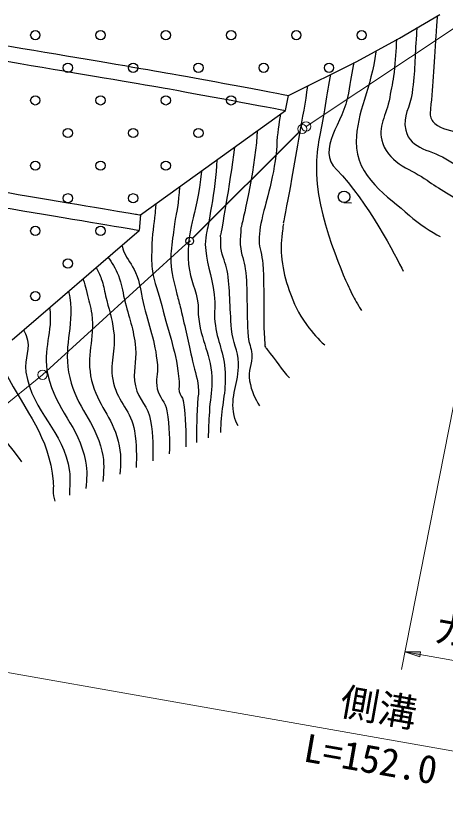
# Model space of a CAD drawing. Units: millimetres, scale not verified. Extents: x 40004 to 680061, y 20002 to 380034.
# Drawn here: x 217250 to 245164, y 232080 to 283421 of the extents above; entities that cross this region are included whole.
import ezdxf
from ezdxf.enums import TextEntityAlignment as Align

# ---------------------------------------------------------------- set-up
doc = ezdxf.new("R2010")
doc.units = ezdxf.units.MM
doc.header["$LTSCALE"] = 1000.09
doc.header["$PDMODE"] = 32
doc.header["$PDSIZE"] = 500
for name, color, linetype, lineweight in [('M-BGD', 7, 'Continuous', 25), ('M-BMK-ROW', 30, 'Continuous', 13), ('M-STR-HTXT', 7, 'Continuous', 13)]:
    doc.layers.add(name, color=color, linetype=linetype, lineweight=lineweight)
doc.styles.add('ＭＳ ゴシック', font='')
doc.styles.get('ＭＳ ゴシック').set_extended_font_data('MS Gothic')

msp = doc.modelspace()

# ---------------------------------------------------------------- hatches: boundary and pattern name
at = {"layer": 'M-STR-HTXT'}
msp.add_hatch(color=256, dxfattribs=at).paths.add_polyline_path([(242548, 242059), (243562, 242050), (243504, 241721)])

# ---------------------------------------------------------------- linework, layer by layer
at = {"layer": 'M-BGD'}
for p, q in [((242184, 281966), (244810, 283504)), ((239420, 280454), (242184, 281966)), ((234975, 278239), (239420, 280454)), ((234790, 277256), (234975, 278239)), ((225350, 270466), (234790, 277256)), ((238575, 271270), (239075, 271254)), ((225350, 270466), (225277, 269463)), ((217009, 262353), (225277, 269463))]:
    msp.add_line(p, q, dxfattribs=at)
for centre, radius in [((218516, 282161), 300), ((222759, 282161), 300), ((227002, 282161), 300), ((231245, 282161), 300), ((235488, 282161), 300), ((239731, 282161), 300), ((220638, 280040), 300), ((224881, 280040), 300), ((229124, 280040), 300), ((233367, 280040), 300), ((237610, 280040), 300), ((218516, 277918), 300), ((222759, 277918), 300), ((227002, 277918), 300), ((231245, 277918), 300), ((220638, 275797), 300), ((224881, 275797), 300), ((229124, 275797), 300), ((218516, 273675), 300), ((222759, 273675), 300), ((227002, 273675), 300), ((220638, 271554), 300), ((224881, 271554), 300), ((238587, 271645), 375), ((218516, 269432), 300), ((222759, 269432), 300), ((220638, 267311), 300), ((218516, 265189), 300)]:
    msp.add_circle(centre, radius, dxfattribs=at)
for points, knots in [([(244647, 283411), (244623, 283033), (244596, 282646), (244563, 282162), (244427, 280172), (244341, 278657), (244184, 277069), (244156, 276787), (244326, 276568), (244490, 276412), (244913, 276008), (245571, 276034), (246222, 275700), (247316, 275138), (248385, 274658), (249811, 274084), (250834, 273672), (251648, 273457), (252470, 273140), (253203, 272858), (253896, 271769), (254789, 272176), (255128, 272330), (254946, 272928), (255293, 273216), (255955, 273764), (256800, 273406), (257460, 273597), (258947, 274027), (260306, 274624), (262043, 275476), (262637, 275767), (262951, 275972), (263485, 276362), (263768, 276569), (263886, 276745), (264191, 276918), (264377, 277023), (264496, 277052), (264698, 277119), (265186, 277281), (265469, 277340), (265963, 277485), (266373, 277605), (266617, 277633), (267010, 277800), (267586, 278046), (267772, 278420), (268317, 278728), (268458, 278808), (268525, 278916), (268687, 278917), (269595, 278918), (270055, 278516), (270957, 278420), (271579, 278354), (271961, 278693), (272557, 278501), (272958, 278372), (273109, 278140), (273423, 277860), (274008, 277340), (274319, 277028), (274851, 276454), (275143, 276140), (275339, 275984), (275564, 275619), (275721, 275366), (275716, 275176), (275865, 274917), (276166, 274395), (276424, 274161), (276796, 273687), (277265, 273092), (277540, 272767), (278014, 272176), (278529, 271536), (278822, 271180), (279328, 270533), (279974, 269708), (280370, 269270), (280954, 268399), (281676, 267324), (282002, 266671), (282703, 265582), (282742, 265521), (282764, 265486), (282809, 265430), (284100, 263838), (285175, 263273), (286576, 261776), (286654, 261694), (286729, 261612), (286803, 261532)], [0, 0, 0, 0, 1, 1, 1, 2, 2, 2, 3, 3, 3, 4, 4, 4, 5, 5, 5, 6, 6, 6, 7, 7, 7, 8, 8, 8, 9, 9, 9, 10, 10, 10, 11, 11, 11, 12, 12, 12, 13, 13, 13, 14, 14, 14, 15, 15, 15, 16, 16, 16, 17, 17, 17, 18, 18, 18, 19, 19, 19, 20, 20, 20, 21, 21, 21, 22, 22, 22, 23, 23, 23, 24, 24, 24, 25, 25, 25, 26, 26, 26, 27, 27, 27, 28, 28, 28, 29, 29, 29, 30, 30, 30, 31, 31, 31, 31]), ([(205634, 283308), (205966, 283260), (206963, 283104), (207295, 283049), (211167, 282399), (222782, 280453), (226650, 279781), (228318, 279491), (233314, 278566), (234975, 278239)], [0, 0, 0, 0, 1, 1, 1, 2, 2, 2, 3, 3, 3, 3]), ([(204415, 282481), (204960, 282404), (206592, 282152), (207135, 282062), (211004, 281416), (222610, 279468), (226474, 278797), (228141, 278507), (233131, 277583), (234790, 277256)], [0, 0, 0, 0, 1, 1, 1, 2, 2, 2, 3, 3, 3, 3]), ([(243322, 282656), (243312, 282503), (243301, 282344), (243290, 282176), (243190, 280699), (243201, 279865), (243014, 278397), (242893, 277450), (242376, 276918), (242598, 275990), (242912, 274676), (244296, 274738), (245425, 273997), (246049, 273587), (246414, 273378), (247083, 273046), (248190, 272497), (249111, 272261), (250025, 271887), (250693, 271614), (251348, 271395), (252151, 270984), (253153, 270472), (253863, 270514), (254988, 270484), (255380, 270473), (255590, 270607), (255959, 270740), (256358, 270884), (256652, 271030), (256932, 271221), (257192, 271399), (257359, 271669), (257678, 271903), (258106, 272216), (258522, 272303), (258909, 272478), (259254, 272634), (259598, 272748), (260019, 272963), (261288, 273612), (261957, 274060), (263127, 274875), (263748, 275307), (263997, 275690), (264650, 276073), (265046, 276306), (265306, 276365), (265743, 276507), (266362, 276708), (266724, 276768), (267343, 276970), (267620, 277060), (267756, 277243), (268047, 277219), (268113, 277214), (268134, 277148), (268200, 277147), (268522, 277145), (268617, 277467), (268934, 277520), (269809, 277666), (270283, 277212), (271152, 277035), (271607, 276943), (271946, 277113), (272323, 276843), (273326, 276126), (273643, 275443), (274526, 274582), (274718, 274395), (274866, 274334), (275051, 274140), (275726, 273435), (276008, 272956), (276619, 272195), (277717, 270827), (278346, 270073), (279422, 268688), (279771, 268239), (279988, 268003), (280304, 267530), (280696, 266947), (280871, 266591), (281253, 266001), (281613, 265448), (281792, 265117), (282223, 264617), (283235, 263443), (284023, 262961), (285061, 261875)], [0, 0, 0, 0, 1, 1, 1, 2, 2, 2, 3, 3, 3, 4, 4, 4, 5, 5, 5, 6, 6, 6, 7, 7, 7, 8, 8, 8, 9, 9, 9, 10, 10, 10, 11, 11, 11, 12, 12, 12, 13, 13, 13, 14, 14, 14, 15, 15, 15, 16, 16, 16, 17, 17, 17, 18, 18, 18, 19, 19, 19, 20, 20, 20, 21, 21, 21, 22, 22, 22, 23, 23, 23, 24, 24, 24, 25, 25, 25, 26, 26, 26, 27, 27, 27, 28, 28, 28, 29, 29, 29, 30, 30, 30, 30]), ([(241998, 281902), (241950, 281112), (241941, 280588), (241837, 279732), (241759, 279089), (241658, 278736), (241554, 278096), (241366, 276937), (240708, 276230), (241102, 275123), (241593, 273741), (243044, 273418), (243988, 272722), (244367, 272443), (244753, 272213), (245252, 271900), (245819, 271545), (246382, 271243), (247131, 270870), (247457, 270708), (247726, 270630), (247995, 270520), (249324, 269980), (250322, 269498), (251444, 269261), (252560, 269024), (253661, 269034), (255088, 269017), (255918, 269007), (256400, 269190), (257144, 269560), (257734, 269853), (258027, 270090), (258554, 270485), (259035, 270846), (259222, 271151), (259708, 271505), (260843, 272331), (261620, 272581), (262769, 273387), (263721, 274055), (264095, 274657), (265108, 275228), (265413, 275400), (265621, 275417), (265941, 275558), (266425, 275772), (266658, 275972), (267144, 276181), (267654, 276399), (267928, 276655), (268484, 276656), (268750, 276656), (268875, 276507), (269101, 276366), (269234, 276282), (269279, 276191), (269420, 276120), (270206, 275722), (270918, 276250), (271647, 275755), (272185, 275390), (272337, 275011), (272808, 274563), (273408, 273992), (273872, 273809), (274431, 273197), (274764, 272832), (274915, 272598), (275224, 272213), (276902, 270118), (277872, 268967), (279515, 266844), (279570, 266773), (279604, 266735), (279655, 266661), (279717, 266570), (279743, 266513), (279804, 266420), (280492, 265380), (280864, 264784), (281636, 263804), (282200, 263090), (282710, 262749), (283280, 262225)], [0, 0, 0, 0, 1, 1, 1, 2, 2, 2, 3, 3, 3, 4, 4, 4, 5, 5, 5, 6, 6, 6, 7, 7, 7, 8, 8, 8, 9, 9, 9, 10, 10, 10, 11, 11, 11, 12, 12, 12, 13, 13, 13, 14, 14, 14, 15, 15, 15, 16, 16, 16, 17, 17, 17, 18, 18, 18, 19, 19, 19, 20, 20, 20, 21, 21, 21, 22, 22, 22, 23, 23, 23, 24, 24, 24, 25, 25, 25, 26, 26, 26, 27, 27, 27, 28, 28, 28, 28]), ([(240669, 281145), (240666, 281120), (240663, 281094), (240660, 281068), (240364, 278754), (239393, 277101), (239373, 275235), (239349, 272922), (241467, 271677), (242836, 270432), (243430, 269891), (244282, 269373), (244842, 269057)], [0, 0, 0, 0, 1, 1, 1, 2, 2, 2, 3, 3, 3, 4, 4, 4, 4]), ([(239218, 280385), (239113, 279774), (238993, 279171), (238874, 278387), (238578, 276436), (236717, 274786), (238114, 273392), (240101, 271408), (241976, 267735), (242436, 266802)], [0, 0, 0, 0, 1, 1, 1, 2, 2, 2, 3, 3, 3, 3]), ([(237702, 279612), (237594, 279000), (237479, 278358), (237362, 277580), (237136, 276079), (236848, 275253), (236787, 273735), (236656, 270483), (238836, 265902), (238940, 265684)], [0, 0, 0, 0, 1, 1, 1, 2, 2, 2, 3, 3, 3, 3]), ([(236222, 278860), (235880, 276695), (235524, 274778), (235175, 272794), (234977, 271672), (234701, 270235), (234641, 269925)], [0, 0, 0, 0, 1, 1, 1, 2, 2, 2, 2]), ([(234463, 277021), (234344, 276406), (234248, 275749), (234211, 274988), (234127, 273273), (233436, 270975), (233347, 270678)], [0, 0, 0, 0, 1, 1, 1, 2, 2, 2, 2]), ([(232950, 275932), (232939, 275829), (232930, 275724), (232923, 275615), (232767, 273249), (231964, 269939), (231889, 269632)], [0, 0, 0, 0, 1, 1, 1, 2, 2, 2, 2]), ([(207112, 273549), (210697, 272944), (221451, 271127), (225036, 270521), (225099, 270510), (225287, 270477), (225350, 270466)], [0, 0, 0, 0, 1, 1, 1, 2, 2, 2, 2]), ([(206412, 272652), (210103, 272030), (221175, 270160), (224865, 269536), (224947, 269522), (225195, 269478), (225277, 269463)], [0, 0, 0, 0, 1, 1, 1, 2, 2, 2, 2]), ([(233346, 270678), (233191, 269950), (233058, 269388), (233062, 268793), (233065, 268318), (233271, 267886), (233308, 267293), (233434, 265256), (233290, 264104), (233442, 262069), (233444, 262047), (233453, 262036), (233454, 262014), (233455, 261981), (233434, 261960), (233447, 261929), (233484, 261841), (233522, 261800), (233582, 261726), (234162, 261011), (234537, 260405), (235036, 259869)], [0, 0, 0, 0, 1, 1, 1, 2, 2, 2, 3, 3, 3, 4, 4, 4, 5, 5, 5, 6, 6, 6, 7, 7, 7, 7]), ([(226296, 270467), (226226, 269962), (226111, 269131), (226089, 268268), (226075, 267696), (226064, 267256), (226132, 266803), (226239, 266087), (226536, 265449), (226748, 264569), (227212, 262646), (227693, 261600), (227871, 259629), (227894, 259378), (227818, 259231), (227870, 258984), (227922, 258737), (228093, 258641), (228129, 258391), (228293, 257230), (228326, 256299), (228308, 255381)], [0, 0, 0, 0, 1, 1, 1, 2, 2, 2, 3, 3, 3, 4, 4, 4, 5, 5, 5, 6, 6, 6, 7, 7, 7, 7]), ([(227641, 270305), (227588, 269982), (227505, 269481), (227447, 268949), (227379, 268338), (227302, 267870), (227330, 267379), (227367, 266726), (227527, 266117), (227721, 265322), (227814, 264943), (227878, 264734), (227968, 264355), (228282, 263030), (228456, 262287), (228741, 260956), (228902, 260206), (229103, 259798), (229129, 259031), (229135, 258857), (229103, 258760), (229092, 258586), (229020, 257459), (228986, 256549), (228991, 255664)], [0, 0, 0, 0, 1, 1, 1, 2, 2, 2, 3, 3, 3, 4, 4, 4, 5, 5, 5, 6, 6, 6, 7, 7, 7, 8, 8, 8, 8]), ([(228778, 270282), (228636, 269686), (228338, 268424), (228480, 267237), (228605, 266193), (228976, 265661), (229098, 264616), (229126, 264376), (229097, 264238), (229114, 263997), (229239, 262260), (230009, 261368), (229994, 259628), (229987, 258859), (229873, 258434), (229831, 257666), (229796, 257020), (229769, 256493), (229762, 255983)], [0, 0, 0, 0, 1, 1, 1, 2, 2, 2, 3, 3, 3, 4, 4, 4, 5, 5, 5, 6, 6, 6, 6]), ([(231889, 269632), (231878, 269196), (231811, 268864), (231841, 268516), (231895, 267898), (232107, 267455), (232169, 266963), (232342, 265594), (232223, 264270), (232360, 262551), (232396, 262100), (232564, 261868), (232589, 261417), (232626, 260736), (232315, 260346), (232444, 259676), (232571, 259017), (232803, 258505), (233098, 258053)], [0, 0, 0, 0, 1, 1, 1, 2, 2, 2, 3, 3, 3, 4, 4, 4, 5, 5, 5, 6, 6, 6, 6]), ([(234644, 269900), (234601, 269607), (234595, 269521), (234572, 269276), (234509, 268613), (234449, 268230), (234545, 267571), (234661, 266774), (234738, 266319), (235023, 265565), (235368, 264652), (235568, 264118), (236151, 263335), (236567, 262775), (236894, 262377), (237330, 262019)], [0, 0, 0, 0, 1, 1, 1, 2, 2, 2, 3, 3, 3, 4, 4, 4, 5, 5, 5, 5]), ([(229655, 269315), (229623, 269157), (229561, 268845), (229570, 268542), (229600, 267508), (229971, 266565), (230151, 265285), (230247, 264600), (230122, 264202), (230196, 263515), (230338, 262211), (230793, 261534), (230859, 260224), (230927, 258863), (230612, 258109), (230571, 256747), (230566, 256584), (230557, 256443), (230550, 256310)], [0, 0, 0, 0, 1, 1, 1, 2, 2, 2, 3, 3, 3, 4, 4, 4, 5, 5, 5, 6, 6, 6, 6]), ([(231712, 256755), (231595, 256943), (231501, 257156), (231442, 257423), (231155, 258724), (231765, 259490), (231724, 260821), (231696, 261702), (231356, 262155), (231278, 263033), (231146, 264524), (231192, 265675), (230987, 266856), (230905, 267325), (230666, 267735), (230583, 268324), (230547, 268581), (230603, 268833), (230563, 269154)], [0, 0, 0, 0, 1, 1, 1, 2, 2, 2, 3, 3, 3, 4, 4, 4, 5, 5, 5, 6, 6, 6, 6]), ([(224142, 268487), (224186, 268331), (224239, 268177), (224300, 268027), (224477, 267597), (224795, 267263), (225030, 266732), (225348, 266013), (225346, 265548), (225528, 264784), (225904, 263202), (226304, 262344), (226451, 260725), (226506, 260118), (226319, 259761), (226448, 259165), (226576, 258569), (226985, 258337), (227073, 257734), (227230, 256650), (227253, 255791), (227230, 254934)], [0, 0, 0, 0, 1, 1, 1, 2, 2, 2, 3, 3, 3, 4, 4, 4, 5, 5, 5, 6, 6, 6, 7, 7, 7, 7]), ([(223243, 267714), (223489, 267376), (223722, 267002), (223918, 266523), (224150, 265954), (224165, 265596), (224307, 264998), (224601, 263760), (224915, 263089), (225030, 261821), (225117, 260858), (224811, 260289), (225025, 259346), (225240, 258403), (225872, 258033), (226016, 257076), (226168, 256069), (226179, 255284), (226150, 254486)], [0, 0, 0, 0, 1, 1, 1, 2, 2, 2, 3, 3, 3, 4, 4, 4, 5, 5, 5, 6, 6, 6, 6]), ([(222472, 267051), (222595, 266826), (222708, 266583), (222805, 266315), (222957, 265897), (222984, 265645), (223087, 265213), (223301, 264318), (223489, 263829), (223609, 262917), (223782, 261604), (223286, 260813), (223602, 259528), (223919, 258241), (224754, 257727), (224960, 256418), (225106, 255488), (225103, 254780), (225068, 254038)], [0, 0, 0, 0, 1, 1, 1, 2, 2, 2, 3, 3, 3, 4, 4, 4, 5, 5, 5, 6, 6, 6, 6]), ([(221618, 266316), (221644, 266247), (221669, 266177), (221693, 266106), (221781, 265847), (221803, 265693), (221866, 265427), (221999, 264876), (222114, 264574), (222188, 264013), (222408, 262346), (221781, 261342), (222180, 259709), (222579, 258074), (223486, 257390), (223904, 255760), (224118, 254925), (224076, 254295), (224012, 253600)], [0, 0, 0, 0, 1, 1, 1, 2, 2, 2, 3, 3, 3, 4, 4, 4, 5, 5, 5, 6, 6, 6, 6]), ([(220680, 265510), (220715, 265376), (220746, 265271), (220767, 265108), (221034, 263088), (220281, 261872), (220757, 259890), (221234, 257906), (222370, 257086), (222848, 255102), (223031, 254340), (222961, 253795), (222905, 253141)], [0, 0, 0, 0, 1, 1, 1, 2, 2, 2, 3, 3, 3, 4, 4, 4, 4]), ([(238940, 265684), (239192, 265135), (239277, 264962), (239546, 264530), (239608, 264431), (239663, 264340), (239715, 264253)], [0, 0, 0, 0, 1, 1, 1, 2, 2, 2, 2]), ([(219439, 264443), (219691, 262870), (218959, 261753), (219335, 260072), (219858, 257731), (221327, 256797), (221791, 254445), (221927, 253760), (221836, 253321), (221809, 252687)], [0, 0, 0, 0, 1, 1, 1, 2, 2, 2, 3, 3, 3, 3]), ([(217742, 262984), (217804, 262880), (217863, 262766), (217917, 262637), (218277, 261778), (217769, 261173), (217912, 260253), (218335, 257530), (220375, 256519), (220735, 253787), (220802, 253281), (220756, 252990), (220742, 252480), (220740, 252397), (220737, 252318), (220734, 252242)], [0, 0, 0, 0, 1, 1, 1, 2, 2, 2, 3, 3, 3, 4, 4, 4, 5, 5, 5, 5]), ([(216096, 260895), (216195, 260767), (216298, 260634), (216407, 260492), (216437, 260453), (216455, 260431), (216483, 260391), (216518, 260339), (216540, 260311), (216568, 260255), (217936, 257544), (219394, 256153), (219679, 253129), (219700, 252906), (219687, 252779), (219682, 252555), (219676, 252328), (219734, 252079), (219782, 251847)], [0, 0, 0, 0, 1, 1, 1, 2, 2, 2, 3, 3, 3, 4, 4, 4, 5, 5, 5, 6, 6, 6, 6]), ([(213801, 259663), (214089, 259209), (214307, 258700), (214686, 258142), (215487, 256966), (216911, 255467), (217614, 254420)], [0, 0, 0, 0, 1, 1, 1, 2, 2, 2, 2])]:
    msp.add_open_spline(points, degree=3, knots=knots, dxfattribs=at)
for points in [[(231470, 274868), (231133, 272302), (230612, 269420), (230564, 269155)], [(230326, 274045), (230219, 272084), (229711, 269585), (229655, 269311)], [(229311, 273315), (229217, 271872), (228820, 270435), (228778, 270282)], [(227893, 272295), (227844, 271283), (227663, 270416), (227640, 270307)], [(226351, 271186), (226329, 270816), (226303, 270542), (226296, 270467)]]:
    msp.add_open_spline(points, degree=3, dxfattribs=at)
msp.add_point((228557, 268773), dxfattribs=at)
at = {"layer": 'M-BMK-ROW'}
for p, q in [((236129, 276225), (247160, 283568)), ((228760, 268987), (235658, 275850)), ((228770, 268985), (235666, 275847)), ((228548, 268775), (218990, 260071)), ((218990, 260071), (213680, 255770))]:
    msp.add_line(p, q, dxfattribs=at)
for centre, radius in [((235879, 276059), 300), ((236120, 276228), 306), ((218990, 260071), 306)]:
    msp.add_circle(centre, radius, dxfattribs=at)
at = {"layer": 'M-STR-HTXT'}
for p, q in [((252022, 290234), (242323, 240916)), ((165693, 249715), (315320, 223294)), ((242548, 242059), (260277, 238929))]:
    msp.add_line(p, q, dxfattribs=at)
msp.add_lwpolyline([(242548, 242059), (243562, 242050), (243504, 241721)], close=True, dxfattribs=at)

# ---------------------------------------------------------------- texts
at = {"layer": 'M-STR-HTXT', "style": 'ＭＳ ゴシック'}
for s, p in [('ガードパイプ', (251629, 240906)), ('側溝', (240593, 236997)), ('L=152.0', (240071, 233644))]:
    msp.add_text(s, height=1833, rotation=349.986, dxfattribs=at).set_placement(p, align=Align.BOTTOM_CENTER)

doc.saveas('drawing.dxf')
